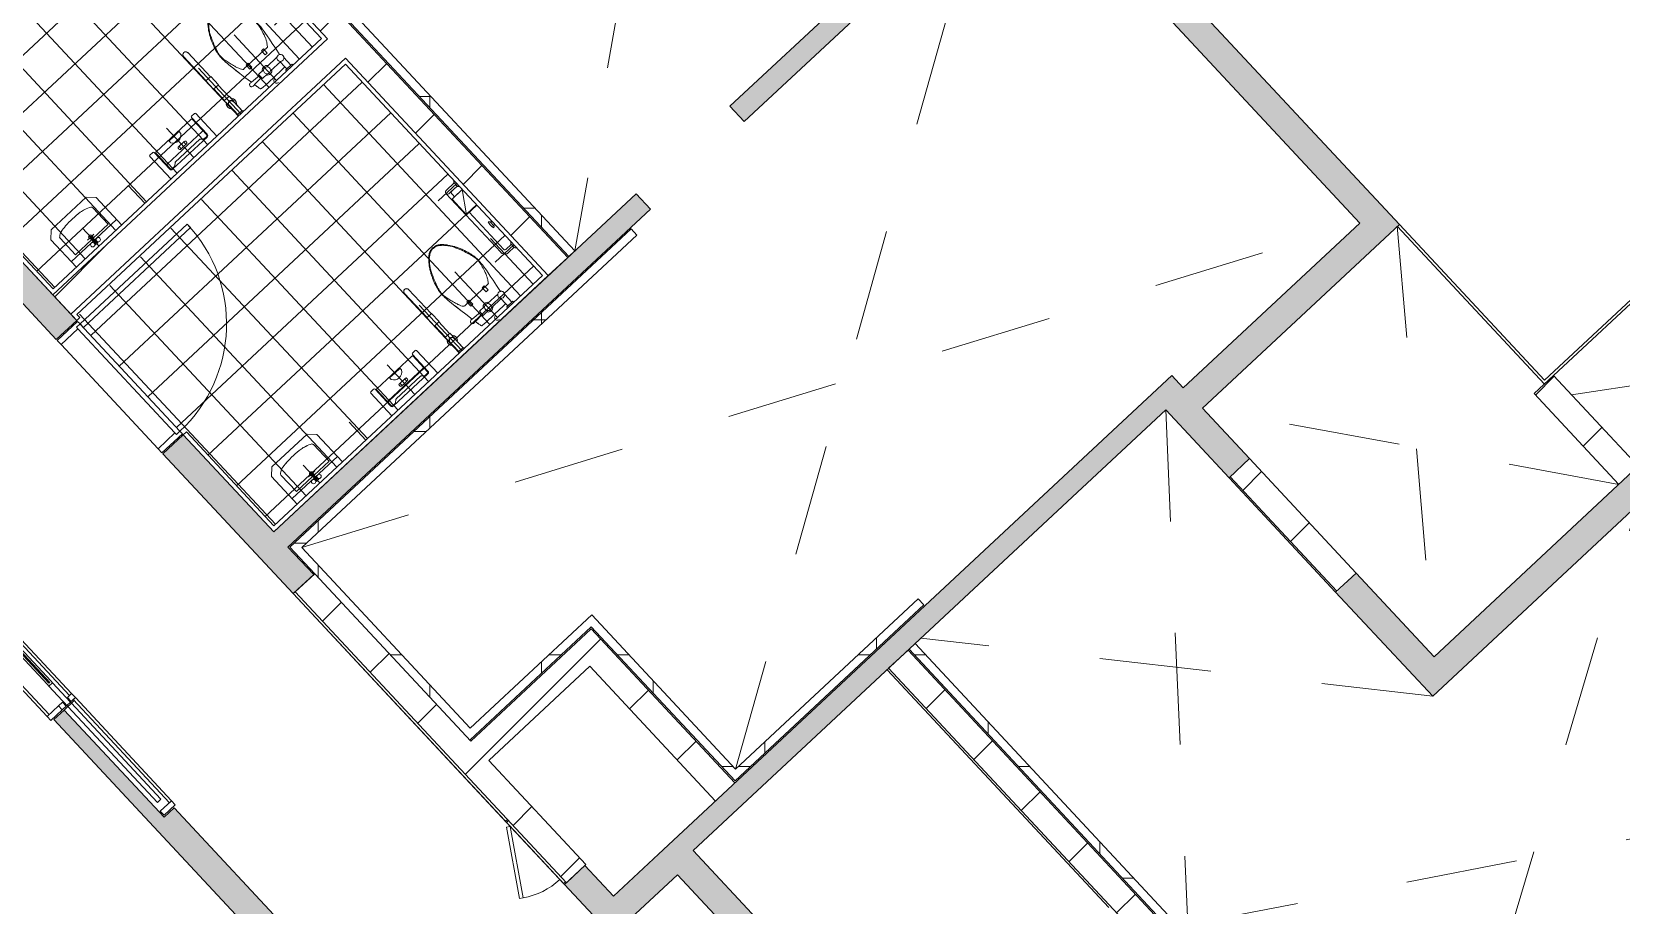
# Model space of a CAD drawing. Header units: millimetres. Extents: x -71377 to 516042, y -145869 to 441446.
# Drawn here: x 226319 to 237707, y 126157 to 132414 of the extents above; entities that cross this region are included whole.
import ezdxf

# ---------------------------------------------------------------- set-up
doc = ezdxf.new("R2010")
doc.units = ezdxf.units.MM
doc.header["$LTSCALE"] = 1000
doc.linetypes.add('_점선_S_', pattern=[1.6, 0.8, -0.8])
for name, color, linetype, lineweight in [('A-door', 4, 'Continuous', 5), ('A-door-hdln', 8, 'Continuous', 5), ('A-ele-8', 8, 'Continuous', 5), ('A-fnsh', 5, 'Continuous', 5), ('A-glas-hdln', 8, 'Continuous', 5), ('A-hat', 251, 'Continuous', 5), ('A-insu', 251, 'Continuous', 5), ('A_bwall', 3, 'Continuous', 5), ('A_cwall', 2, 'Continuous', 5), ('A_fnsh', 5, 'Continuous', 5), ('A_fnsh-4', 4, 'Continuous', 5), ('AA_오픈', 8, '_점선_S_', 5), ('AA_위생', 4, 'Continuous', 5)]:
    doc.layers.add(name, color=color, linetype=linetype, lineweight=lineweight)
pattern_1 = [(0, (165969.5, 243949.9), (0, 800), []), (90, (165969.5, 243949.9), (-800, 5e-14), [])]
pattern_2 = [(45, (165969.5, 243949.9), (-353.5534, 353.5534), [])]

# ---------------------------------------------------------------- blocks, each defined once
blk = doc.blocks.new('미닫이문_매립형__투시창 - _A_WD_22x22_5-6456326-지반층 배치도')
at = {"layer": 'A-door'}
for p, q in [((-40, 9), (-40, 120)), ((-40, 120), (0, 120)), ((0, 120), (0, 9)), ((1070, -120), (1070, 120)), ((1070, 120), (1110, 120)), ((1110, 120), (1110, -120)), ((-40, -31), (-40, 9)), ((-40, 9), (0, 9)), ((0, 9), (-40, 9)), ((0, 9), (0, -31)), ((-1090, -120), (-1090, -10)), ((-1090, -10), (-1050, -10)), ((-1050, -10), (-1050, -120)), ((-1050, -100), (-40, -100)), ((-1050, -120), (-1050, -100)), ((0, -31), (-40, -31)), ((-40, -38), (150, -38)), ((-40, -73), (-40, -38)), ((150, -73), (-40, -73)), ((-40, -120), (-40, -80)), ((-40, -80), (0, -80)), ((-40, -100), (-40, -120)), ((0, -80), (0, -120)), ((150, -38), (150, -73)), ((150, -38), (165, -38)), ((150, -73), (150, -38)), ((165, -73), (150, -73)), ((905, -38), (920, -38)), ((920, -73), (905, -73)), ((920, -38), (1070, -38)), ((920, -73), (920, -38)), ((920, -38), (920, -73)), ((1070, -73), (920, -73)), ((1070, -38), (1070, -73)), ((-1050, -120), (-1090, -120)), ((-40, -120), (-1050, -120)), ((0, -120), (-40, -120)), ((1110, -120), (1070, -120))]:
    blk.add_line(p, q, dxfattribs=at)
at = {"layer": 'A-door-hdln'}
for p, q in [((0, 120), (1070, 120)), ((-990, -73), (-990, -38)), ((-990, -38), (0, -38)), ((0, -73), (-990, -73)), ((905, -38), (165, -38)), ((165, -73), (905, -73)), ((978, -36), (978, -38)), ((1031, -36), (978, -36)), ((1031, -36), (978, -36)), ((978, -36), (978, -38)), ((1031, -36), (978, -36)), ((1031, -36), (978, -36)), ((978, -73), (978, -75)), ((978, -73), (978, -75)), ((978, -75), (1031, -75)), ((978, -75), (1031, -75)), ((978, -75), (1031, -75)), ((978, -75), (1031, -75)), ((992, -36), (1005, -36)), ((992, -36), (1005, -36)), ((1005, -75), (992, -75)), ((1005, -75), (992, -75)), ((1005, -36), (1017, -36)), ((1005, -36), (1017, -36)), ((1017, -75), (1005, -75)), ((1017, -75), (1005, -75)), ((1031, -38), (1031, -36)), ((1031, -38), (1031, -36)), ((1031, -75), (1031, -73)), ((1031, -75), (1031, -73)), ((0, -120), (1070, -120))]:
    blk.add_line(p, q, dxfattribs=at)
at = {"layer": 'A-door-hdln', "flags": 128}
for points in [[(992, 14), (992, 14), (993, 15), (993, 15), (993, 16), (993, 16), (993, 17), (993, 17), (993, 18), (993, 18), (993, 19), (994, 19), (994, 20), (994, 20), (994, 21), (995, 21), (995, 21), (995, 22), (996, 22), (996, 23), (996, 23), (997, 23), (997, 24), (997, 24), (998, 24), (998, 25), (999, 25), (999, 25), (1000, 25), (1000, 25), (1000, 26), (1001, 26), (1001, 26), (1002, 26), (1002, 26), (1003, 26), (1003, 26), (1004, 26), (1004, 26), (1005, 26), (1005, 26)], [(992, -36), (992, -34), (992, -32), (992, -30), (992, -28), (992, -26), (992, -24), (992, -22), (992, -20), (992, -18), (992, -17), (992, -15), (992, -13), (992, -11), (992, -9), (992, -8), (992, -6), (992, -5), (992, -3), (992, -2), (992, 0), (992, 1), (992, 3), (992, 4), (992, 5), (992, 6), (992, 7), (992, 8), (992, 9), (992, 10), (992, 11), (992, 11), (992, 12), (992, 12), (992, 13), (992, 13), (992, 14), (992, 14), (992, 14), (992, 14)], [(992, 14), (992, 14), (992, 14), (992, 14), (992, 13), (992, 13), (992, 13), (992, 12), (992, 11), (992, 11), (992, 10), (992, 9), (992, 8), (992, 7), (992, 6), (992, 5), (992, 4), (992, 3), (992, 2), (992, 0), (992, -1), (992, -3), (992, -4), (992, -6), (992, -7), (992, -9), (992, -11), (992, -12), (992, -14), (992, -16), (992, -18), (992, -20), (992, -22), (992, -24), (992, -26), (992, -28), (992, -29), (992, -31), (992, -33), (992, -35), (992, -36)], [(1005, 26), (1005, 26), (1006, 26), (1006, 26), (1007, 26), (1007, 26), (1008, 26), (1008, 26), (1009, 26), (1009, 26), (1010, 26), (1010, 25), (1011, 25), (1011, 25), (1012, 25), (1012, 24), (1012, 24), (1013, 24), (1013, 23), (1014, 23), (1014, 23), (1014, 22), (1015, 22), (1015, 22), (1015, 21), (1016, 21), (1016, 20), (1016, 20), (1016, 19), (1016, 19), (1017, 19), (1017, 18), (1017, 18), (1017, 17), (1017, 17), (1017, 16), (1017, 16), (1017, 15), (1017, 15), (1017, 14), (1017, 14)], [(1017, 14), (1017, 14), (1017, 14), (1017, 14), (1017, 13), (1017, 13), (1017, 13), (1017, 12), (1017, 11), (1017, 11), (1017, 10), (1017, 9), (1017, 8), (1017, 7), (1017, 6), (1017, 5), (1017, 4), (1017, 3), (1017, 2), (1017, 0), (1017, -1), (1017, -3), (1017, -4), (1017, -6), (1017, -7), (1017, -9), (1017, -11), (1017, -12), (1017, -14), (1017, -16), (1017, -18), (1017, -20), (1017, -22), (1017, -24), (1017, -26), (1017, -28), (1017, -29), (1017, -31), (1017, -33), (1017, -35), (1017, -36)], [(1017, -36), (1017, -34), (1017, -32), (1017, -30), (1017, -28), (1017, -26), (1017, -24), (1017, -22), (1017, -20), (1017, -18), (1017, -17), (1017, -15), (1017, -13), (1017, -11), (1017, -9), (1017, -8), (1017, -6), (1017, -5), (1017, -3), (1017, -2), (1017, 0), (1017, 1), (1017, 3), (1017, 4), (1017, 5), (1017, 6), (1017, 7), (1017, 8), (1017, 9), (1017, 10), (1017, 11), (1017, 11), (1017, 12), (1017, 12), (1017, 13), (1017, 13), (1017, 14), (1017, 14), (1017, 14), (1017, 14)], [(992, -75), (992, -77), (992, -79), (992, -81), (992, -83), (992, -85), (992, -87), (992, -89), (992, -91), (992, -93), (992, -94), (992, -96), (992, -98), (992, -100), (992, -102), (992, -103), (992, -105), (992, -106), (992, -108), (992, -109), (992, -111), (992, -112), (992, -114), (992, -115), (992, -116), (992, -117), (992, -118), (992, -119), (992, -120), (992, -121), (992, -122), (992, -122), (992, -123), (992, -123), (992, -124), (992, -124), (992, -125), (992, -125), (992, -125), (992, -125)], [(992, -125), (992, -125), (992, -125), (992, -125), (992, -124), (992, -124), (992, -124), (992, -123), (992, -122), (992, -122), (992, -121), (992, -120), (992, -119), (992, -118), (992, -117), (992, -116), (992, -115), (992, -114), (992, -113), (992, -111), (992, -110), (992, -108), (992, -107), (992, -105), (992, -104), (992, -102), (992, -100), (992, -99), (992, -97), (992, -95), (992, -93), (992, -91), (992, -89), (992, -87), (992, -85), (992, -83), (992, -82), (992, -80), (992, -78), (992, -76), (992, -75)], [(1017, -125), (1017, -125), (1017, -125), (1017, -125), (1017, -124), (1017, -124), (1017, -124), (1017, -123), (1017, -122), (1017, -122), (1017, -121), (1017, -120), (1017, -119), (1017, -118), (1017, -117), (1017, -116), (1017, -115), (1017, -114), (1017, -113), (1017, -111), (1017, -110), (1017, -108), (1017, -107), (1017, -105), (1017, -104), (1017, -102), (1017, -100), (1017, -99), (1017, -97), (1017, -95), (1017, -93), (1017, -91), (1017, -89), (1017, -87), (1017, -85), (1017, -83), (1017, -82), (1017, -80), (1017, -78), (1017, -76), (1017, -75)], [(1017, -75), (1017, -77), (1017, -79), (1017, -81), (1017, -83), (1017, -85), (1017, -87), (1017, -89), (1017, -91), (1017, -93), (1017, -94), (1017, -96), (1017, -98), (1017, -100), (1017, -102), (1017, -103), (1017, -105), (1017, -106), (1017, -108), (1017, -109), (1017, -111), (1017, -112), (1017, -114), (1017, -115), (1017, -116), (1017, -117), (1017, -118), (1017, -119), (1017, -120), (1017, -121), (1017, -122), (1017, -122), (1017, -123), (1017, -123), (1017, -124), (1017, -124), (1017, -125), (1017, -125), (1017, -125), (1017, -125)], [(1005, -137), (1005, -137), (1004, -137), (1004, -137), (1003, -137), (1003, -137), (1002, -137), (1002, -137), (1001, -137), (1001, -137), (1000, -137), (1000, -136), (999, -136), (999, -136), (998, -136), (998, -135), (998, -135), (997, -135), (997, -134), (996, -134), (996, -134), (996, -133), (995, -133), (995, -133), (995, -132), (994, -132), (994, -131), (994, -131), (994, -130), (994, -130), (993, -130), (993, -129), (993, -129), (993, -128), (993, -128), (993, -127), (993, -127), (993, -126), (992, -126), (992, -125), (992, -125)], [(1017, -125), (1017, -125), (1017, -126), (1017, -126), (1017, -127), (1017, -127), (1017, -128), (1017, -128), (1017, -129), (1017, -129), (1017, -130), (1016, -130), (1016, -131), (1016, -131), (1016, -132), (1015, -132), (1015, -132), (1015, -133), (1014, -133), (1014, -134), (1014, -134), (1013, -134), (1013, -135), (1013, -135), (1012, -135), (1012, -136), (1011, -136), (1011, -136), (1010, -136), (1010, -136), (1010, -137), (1009, -137), (1009, -137), (1008, -137), (1008, -137), (1007, -137), (1007, -137), (1006, -137), (1006, -137), (1005, -137), (1005, -137)]]:
    blk.add_lwpolyline(points, dxfattribs=at)
at = {"layer": 'A-glas-hdln'}
for p, q in [((165, -52), (905, -52)), ((165, -60), (165, -52)), ((905, -60), (165, -60)), ((905, -52), (905, -60))]:
    blk.add_line(p, q, dxfattribs=at)
blk = doc.blocks.new('점검구_외여닫이_ - _A_ED_6x18-6781674-지반층 배치도')
at = {"layer": 'A-door-hdln'}
for p, q in [((-177, 357), (-162, 380)), ((260, 75), (-177, 357)), ((-162, 380), (275, 98)), ((-300, 75), (300, 75)), ((-300, 53), (-300, 75)), ((275, 98), (260, 75)), ((300, 75), (300, 55))]:
    blk.add_line(p, q, dxfattribs=at)
blk.add_arc((260, 75), 520, 147.1677, 180, dxfattribs=at)
blk = doc.blocks.new('외여닫이문 - _A_ABS_11X21_씰FL_20_레버형__프레임200-V64-지반층 배치도')
at = {"layer": 'A-door'}
for p, q in [((-550, 100), (-510, 100)), ((-550, -100), (-550, 100)), ((-510, 100), (-510, -65)), ((510, 100), (550, 100)), ((510, -65), (510, 100)), ((550, 100), (550, -100)), ((-525, -100), (-550, -100)), ((-525, -65), (-525, -100)), ((-510, -65), (-525, -65)), ((490, -100), (490, -1150)), ((490, -100), (525, -100)), ((525, -65), (510, -65)), ((525, -100), (525, -65)), ((525, -100), (525, -1150)), ((550, -100), (525, -100)), ((490, -1150), (525, -1150))]:
    blk.add_line(p, q, dxfattribs=at)
at = {"layer": 'A-door-hdln'}
blk.add_line((-510, -65), (510, -65), dxfattribs=at)
blk.add_arc((525, -100), 1050, 180, 270, dxfattribs=at)
blk = doc.blocks.new('위생기구_장애인변기 - 위생기구_장애인변기-5513007-지반층 배치도')
at = {"layer": 'AA_위생'}
for p, q in [((90, 0), (90, -447)), ((280, -10), (275, 0)), ((275, 0), (280, -10)), ((280, -10), (275, 0)), ((345, 0), (340, -10)), ((340, -10), (345, 0)), ((340, -10), (345, 0)), ((345, 0), (340, -10)), ((440, 0), (440, -447)), ((290, -10), (280, -10)), ((280, -10), (290, -10)), ((290, -10), (280, -10)), ((285, -97), (286, -93)), ((286, -93), (285, -97)), ((285, -103), (285, -97)), ((285, -97), (285, -101)), ((285, -101), (286, -105)), ((286, -107), (285, -103)), ((286, -93), (289, -87)), ((288, -89), (286, -93)), ((286, -105), (287, -109)), ((289, -113), (286, -107)), ((287, -109), (289, -113)), ((290, -85), (288, -89)), ((289, -87), (290, -85)), ((291, -117), (289, -113)), ((289, -113), (291, -117)), ((290, -85), (290, -10)), ((290, -85), (290, -10)), ((290, -10), (330, -10)), ((290, -10), (290, -85)), ((325, -80), (425, -80)), ((340, -10), (330, -10)), ((330, -10), (330, -31)), ((330, -31), (330, -10)), ((330, -10), (340, -10)), ((330, -31), (330, -10)), ((330, -10), (340, -10)), ((340, -10), (330, -10)), ((330, -10), (330, -31)), ((330, -31), (342, -31)), ((330, -85), (330, -31)), ((334, -31), (330, -31)), ((330, -31), (334, -31)), ((342, -31), (334, -31)), ((334, -31), (342, -31)), ((342, -31), (353, -30)), ((353, -30), (342, -31)), ((342, -31), (353, -30)), ((353, -30), (440, -30)), ((440, -30), (353, -30)), ((353, -30), (440, -30)), ((440, -30), (527, -30)), ((527, -30), (440, -30)), ((440, -30), (527, -30)), ((455, -80), (505, -80)), ((505, -80), (505, -120)), ((505, -90), (576, -86)), ((581, -114), (505, -110)), ((527, -30), (538, -31)), ((538, -31), (527, -30)), ((527, -30), (538, -31)), ((538, -31), (546, -31)), ((546, -31), (538, -31)), ((538, -31), (546, -31)), ((546, -31), (553, -32)), ((553, -32), (546, -31)), ((546, -31), (553, -32)), ((553, -32), (559, -32)), ((559, -32), (553, -32)), ((553, -32), (559, -32)), ((559, -32), (563, -33)), ((563, -33), (559, -32)), ((559, -32), (563, -33)), ((563, -33), (565, -35)), ((565, -35), (563, -33)), ((563, -33), (565, -35)), ((565, -35), (566, -38)), ((566, -38), (565, -35)), ((565, -35), (566, -38)), ((566, -38), (567, -41)), ((567, -41), (566, -38)), ((566, -38), (567, -41)), ((567, -41), (568, -45)), ((568, -45), (567, -41)), ((567, -41), (568, -45)), ((568, -45), (569, -49)), ((569, -49), (568, -45)), ((568, -45), (569, -49)), ((569, -49), (570, -56)), ((570, -56), (569, -49)), ((569, -49), (570, -56)), ((570, -56), (571, -60)), ((571, -60), (570, -56)), ((570, -56), (571, -60)), ((571, -60), (572, -65)), ((572, -64), (571, -60)), ((571, -60), (572, -64)), ((573, -69), (572, -64)), ((572, -64), (573, -69)), ((572, -65), (573, -69)), ((573, -69), (574, -75)), ((574, -75), (573, -69)), ((573, -69), (574, -75)), ((574, -75), (575, -81)), ((575, -81), (574, -75)), ((574, -75), (575, -81)), ((575, -81), (576, -86)), ((576, -86), (575, -81)), ((575, -81), (576, -86)), ((576, -86), (581, -86)), ((581, -86), (576, -86)), ((576, -86), (581, -86)), ((581, -86), (584, -85)), ((584, -85), (581, -86)), ((581, -86), (584, -85)), ((584, -85), (587, -85)), ((587, -85), (584, -85)), ((584, -85), (587, -85)), ((587, -85), (592, -85)), ((592, -85), (587, -85)), ((587, -85), (592, -85)), ((592, -85), (596, -86)), ((596, -86), (592, -85)), ((592, -85), (596, -86)), ((596, -86), (600, -88)), ((600, -88), (596, -86)), ((596, -86), (600, -88)), ((600, -112), (596, -114)), ((596, -114), (600, -112)), ((600, -112), (596, -114)), ((600, -88), (603, -91)), ((603, -91), (600, -88)), ((600, -88), (603, -91)), ((603, -109), (600, -112)), ((600, -112), (603, -109)), ((603, -109), (600, -112)), ((603, -91), (603, -91)), ((603, -91), (605, -94)), ((605, -94), (603, -91)), ((603, -91), (605, -94)), ((605, -106), (603, -109)), ((603, -109), (605, -106)), ((605, -106), (603, -109)), ((605, -94), (606, -97)), ((606, -97), (605, -94)), ((605, -94), (606, -97)), ((606, -103), (605, -106)), ((605, -106), (606, -103)), ((606, -103), (605, -106)), ((606, -97), (606, -99)), ((606, -99), (606, -97)), ((606, -97), (606, -99)), ((606, -99), (606, -101)), ((606, -100), (606, -99)), ((606, -99), (606, -100)), ((606, -101), (606, -100)), ((606, -100), (606, -101)), ((606, -101), (606, -103)), ((606, -103), (606, -101)), ((606, -101), (606, -103)), ((754, -94), (753, -104)), ((753, -104), (756, -114)), ((757, -85), (754, -94)), ((762, -76), (757, -85)), ((760, 0), (767, -7)), ((760, 0), (767, -7)), ((769, -70), (762, -76)), ((766, -150), (766, -100)), ((767, -7), (769, -9)), ((769, -9), (769, -70)), ((769, -9), (769, -100)), ((806, -10), (774, -10)), ((790, 0), (790, -447)), ((810, -9), (813, -7)), ((810, -70), (810, -9)), ((810, -9), (810, -100)), ((816, -75), (810, -70)), ((813, -7), (820, 0)), ((813, -7), (820, 0)), ((813, -98), (813, -150)), ((822, -83), (816, -75)), ((819, -121), (824, -112)), ((825, -92), (822, -83)), ((824, -112), (826, -102)), ((826, -102), (825, -92)), ((276, -252), (282, -216)), ((282, -216), (276, -252)), ((282, -216), (276, -252)), ((282, -216), (289, -171)), ((289, -171), (282, -216)), ((289, -171), (282, -216)), ((289, -171), (298, -122)), ((298, -122), (289, -171)), ((294, -120), (291, -117)), ((291, -117), (294, -120)), ((298, -122), (294, -120)), ((294, -120), (298, -122)), ((325, -120), (425, -120)), ((325, -220), (555, -220)), ((355, -230), (355, -190)), ((355, -190), (375, -190)), ((375, -190), (375, -230)), ((505, -120), (455, -120)), ((525, -190), (505, -190)), ((505, -190), (505, -230)), ((525, -230), (525, -190)), ((584, -115), (581, -114)), ((581, -114), (591, -171)), ((591, -171), (581, -114)), ((591, -171), (581, -114)), ((581, -114), (584, -115)), ((584, -115), (581, -114)), ((587, -115), (584, -115)), ((584, -115), (587, -115)), ((587, -115), (584, -115)), ((592, -115), (587, -115)), ((587, -115), (592, -115)), ((592, -115), (587, -115)), ((591, -171), (598, -216)), ((598, -216), (591, -171)), ((598, -216), (591, -171)), ((596, -114), (592, -115)), ((592, -115), (596, -114)), ((596, -114), (592, -115)), ((598, -216), (609, -280)), ((604, -252), (598, -216)), ((604, -252), (598, -216)), ((756, -114), (761, -123)), ((761, -123), (766, -128)), ((766, -128), (766, -150)), ((766, -150), (769, -150)), ((813, -150), (766, -150)), ((769, -150), (769, -262)), ((769, -150), (769, -262)), ((810, -262), (810, -150)), ((810, -150), (813, -150)), ((810, -150), (810, -262)), ((813, -128), (819, -121)), ((813, -150), (813, -128)), ((0, -270), (7, -277)), ((7, -277), (0, -270)), ((0, -300), (182, -300)), ((7, -323), (0, -330)), ((0, -330), (7, -323)), ((7, -277), (10, -284)), ((10, -316), (7, -323)), ((10, -284), (10, -285)), ((10, -284), (10, -316)), ((10, -285), (65, -285)), ((65, -285), (10, -285)), ((65, -315), (10, -315)), ((10, -315), (10, -316)), ((65, -315), (10, -315)), ((65, -285), (75, -286)), ((72, -318), (65, -315)), ((75, -325), (72, -318)), ((75, -286), (84, -290)), ((75, -689), (75, -325)), ((75, -325), (75, -689)), ((84, -290), (92, -296)), ((92, -296), (99, -303)), ((99, -303), (103, -312)), ((103, -312), (105, -322)), ((105, -322), (105, -325)), ((105, -325), (105, -900)), ((105, -325), (105, -900)), ((262, -349), (263, -340)), ((263, -340), (262, -349)), ((263, -340), (262, -349)), ((263, -340), (264, -329)), ((264, -329), (263, -340)), ((264, -329), (263, -340)), ((264, -329), (266, -317)), ((266, -317), (264, -329)), ((266, -317), (264, -329)), ((266, -317), (268, -301)), ((268, -301), (266, -317)), ((268, -301), (266, -317)), ((268, -301), (271, -280)), ((271, -280), (268, -301)), ((271, -280), (268, -301)), ((271, -280), (276, -252)), ((276, -252), (271, -280)), ((276, -252), (271, -280)), ((375, -230), (355, -230)), ((505, -230), (525, -230)), ((609, -280), (604, -252)), ((609, -280), (604, -252)), ((609, -280), (614, -317)), ((612, -301), (609, -280)), ((612, -301), (609, -280)), ((614, -317), (612, -301)), ((614, -317), (612, -301)), ((614, -317), (616, -329)), ((616, -329), (614, -317)), ((616, -329), (614, -317)), ((616, -329), (618, -349)), ((617, -340), (616, -329)), ((617, -340), (616, -329)), ((618, -349), (617, -340)), ((618, -349), (617, -340)), ((769, -262), (766, -262)), ((766, -262), (766, -343)), ((813, -262), (766, -262)), ((766, -262), (766, -343)), ((813, -262), (810, -262)), ((813, -343), (813, -262)), ((813, -343), (813, -262)), ((261, -365), (262, -358)), ((262, -358), (261, -365)), ((262, -358), (261, -365)), ((261, -369), (261, -365)), ((261, -365), (261, -373)), ((261, -365), (261, -373)), ((261, -376), (261, -369)), ((261, -373), (261, -379)), ((261, -373), (261, -379)), ((261, -386), (261, -376)), ((261, -379), (261, -386)), ((261, -379), (261, -386)), ((261, -408), (261, -386)), ((261, -386), (261, -392)), ((261, -386), (261, -392)), ((261, -392), (261, -397)), ((261, -392), (261, -397)), ((261, -397), (261, -403)), ((261, -397), (261, -403)), ((262, -413), (261, -403)), ((261, -403), (261, -408)), ((261, -403), (261, -408)), ((261, -403), (261, -408)), ((261, -408), (262, -413)), ((261, -408), (262, -413)), ((262, -358), (262, -349)), ((262, -349), (262, -358)), ((262, -349), (262, -358)), ((263, -423), (262, -413)), ((262, -413), (262, -418)), ((262, -413), (262, -418)), ((262, -418), (263, -423)), ((262, -418), (263, -423)), ((264, -431), (263, -423)), ((263, -423), (263, -428)), ((263, -423), (263, -428)), ((263, -428), (264, -434)), ((263, -428), (264, -434)), ((265, -438), (264, -431)), ((264, -434), (266, -440)), ((264, -434), (266, -440)), ((267, -446), (265, -438)), ((266, -440), (267, -446)), ((266, -440), (267, -446)), ((269, -455), (267, -446)), ((267, -446), (268, -452)), ((267, -446), (268, -452)), ((268, -452), (270, -459)), ((268, -452), (270, -459)), ((271, -462), (269, -455)), ((612, -452), (610, -459)), ((610, -459), (612, -452)), ((610, -459), (612, -452)), ((613, -446), (612, -449)), ((612, -452), (613, -446)), ((612, -452), (613, -446)), ((612, -449), (612, -452)), ((614, -440), (613, -446)), ((613, -446), (614, -440)), ((613, -446), (614, -440)), ((616, -434), (614, -440)), ((614, -440), (616, -434)), ((614, -440), (616, -434)), ((617, -428), (616, -434)), ((616, -434), (617, -428)), ((616, -434), (617, -428)), ((618, -418), (617, -423)), ((617, -423), (618, -418)), ((617, -423), (618, -418)), ((617, -423), (617, -428)), ((617, -428), (617, -423)), ((617, -428), (617, -423)), ((618, -349), (618, -358)), ((618, -358), (618, -349)), ((618, -358), (618, -349)), ((618, -358), (619, -365)), ((619, -365), (618, -358)), ((619, -365), (618, -358)), ((619, -408), (618, -413)), ((618, -413), (619, -408)), ((618, -413), (619, -408)), ((618, -413), (618, -418)), ((618, -418), (618, -413)), ((618, -418), (618, -413)), ((619, -365), (619, -373)), ((619, -373), (619, -365)), ((619, -373), (619, -365)), ((619, -373), (619, -379)), ((619, -379), (619, -373)), ((619, -379), (619, -373)), ((619, -379), (619, -395)), ((619, -386), (619, -379)), ((619, -386), (619, -379)), ((619, -392), (619, -386)), ((619, -392), (619, -386)), ((619, -397), (619, -392)), ((619, -397), (619, -392)), ((619, -395), (619, -403)), ((619, -403), (619, -397)), ((619, -403), (619, -397)), ((619, -403), (619, -408)), ((619, -408), (619, -403)), ((619, -408), (619, -403)), ((766, -343), (769, -343)), ((766, -343), (813, -343)), ((769, -343), (769, -580)), ((769, -343), (769, -580)), ((810, -580), (810, -343)), ((810, -343), (813, -343)), ((810, -343), (810, -580)), ((0, -501), (11, -501)), ((0, -501), (11, -501)), ((11, -501), (0, -501)), ((11, -531), (0, -531)), ((11, -531), (0, -531)), ((0, -531), (11, -531)), ((11, -500), (14, -493)), ((11, -501), (11, -500)), ((11, -500), (11, -532)), ((11, -501), (11, -500)), ((11, -532), (11, -531)), ((11, -532), (11, -531)), ((14, -539), (11, -532)), ((14, -493), (21, -486)), ((21, -486), (14, -493)), ((14, -493), (21, -486)), ((21, -546), (14, -539)), ((14, -539), (21, -546)), ((21, -546), (14, -539)), ((21, -486), (24, -495)), ((24, -535), (21, -545)), ((21, -545), (21, -546)), ((24, -495), (25, -505)), ((26, -525), (24, -535)), ((25, -505), (26, -515)), ((26, -515), (26, -525)), ((270, -459), (272, -465)), ((270, -459), (272, -465)), ((273, -469), (271, -462)), ((272, -465), (274, -472)), ((272, -465), (274, -472)), ((276, -478), (273, -469)), ((274, -472), (276, -479)), ((274, -472), (276, -479)), ((278, -486), (276, -478)), ((276, -479), (278, -486)), ((276, -479), (278, -486)), ((280, -492), (278, -486)), ((278, -486), (280, -492)), ((278, -486), (280, -492)), ((282, -498), (280, -492)), ((280, -492), (282, -498)), ((280, -492), (282, -498)), ((285, -507), (282, -498)), ((282, -498), (284, -504)), ((282, -498), (284, -504)), ((284, -504), (286, -510)), ((284, -504), (286, -510)), ((288, -515), (285, -507)), ((286, -510), (288, -515)), ((286, -510), (288, -515)), ((293, -525), (288, -515)), ((288, -515), (290, -521)), ((288, -515), (290, -521)), ((290, -521), (293, -526)), ((290, -521), (293, -526)), ((295, -531), (293, -525)), ((293, -526), (295, -531)), ((293, -526), (295, -531)), ((297, -537), (295, -531)), ((295, -531), (297, -537)), ((295, -531), (297, -537)), ((300, -543), (297, -537)), ((297, -537), (300, -543)), ((297, -537), (300, -543)), ((303, -549), (300, -543)), ((300, -543), (303, -549)), ((300, -543), (303, -549)), ((306, -555), (303, -549)), ((303, -549), (306, -555)), ((303, -549), (306, -555)), ((309, -561), (306, -555)), ((306, -555), (309, -561)), ((306, -555), (309, -561)), ((310, -564), (309, -561)), ((309, -561), (312, -567)), ((309, -561), (312, -567)), ((316, -573), (310, -564)), ((312, -567), (316, -573)), ((312, -567), (316, -573)), ((568, -567), (564, -573)), ((564, -573), (568, -567)), ((564, -573), (568, -567)), ((571, -561), (568, -567)), ((568, -567), (571, -561)), ((568, -567), (571, -561)), ((574, -555), (571, -561)), ((571, -561), (574, -555)), ((571, -561), (574, -555)), ((577, -549), (574, -555)), ((574, -555), (577, -549)), ((574, -555), (577, -549)), ((580, -543), (577, -549)), ((577, -549), (580, -543)), ((577, -549), (580, -543)), ((583, -537), (580, -543)), ((580, -543), (583, -537)), ((580, -543), (583, -537)), ((585, -531), (583, -537)), ((583, -537), (585, -531)), ((583, -537), (585, -531)), ((587, -526), (585, -531)), ((585, -531), (587, -526)), ((585, -531), (587, -526)), ((590, -521), (587, -526)), ((587, -526), (590, -521)), ((587, -526), (590, -521)), ((592, -515), (590, -521)), ((590, -521), (592, -515)), ((590, -521), (592, -515)), ((594, -510), (592, -515)), ((592, -515), (594, -510)), ((592, -515), (594, -510)), ((596, -504), (594, -510)), ((594, -510), (596, -504)), ((594, -510), (596, -504)), ((598, -498), (596, -504)), ((596, -504), (598, -498)), ((596, -504), (598, -498)), ((600, -492), (598, -498)), ((598, -498), (600, -492)), ((598, -498), (600, -492)), ((602, -486), (600, -492)), ((600, -492), (602, -486)), ((600, -492), (602, -486)), ((604, -479), (602, -486)), ((602, -486), (604, -479)), ((602, -486), (604, -479)), ((606, -472), (604, -479)), ((604, -479), (606, -472)), ((604, -479), (606, -472)), ((608, -465), (606, -472)), ((606, -472), (608, -465)), ((606, -472), (608, -465)), ((610, -459), (608, -465)), ((608, -465), (610, -459)), ((608, -465), (610, -459)), ((319, -580), (316, -573)), ((316, -573), (319, -580)), ((316, -573), (319, -580)), ((321, -583), (319, -580)), ((319, -580), (324, -587)), ((319, -580), (324, -587)), ((326, -590), (321, -583)), ((324, -587), (328, -594)), ((324, -587), (328, -594)), ((328, -594), (326, -590)), ((333, -601), (328, -594)), ((328, -594), (333, -601)), ((328, -594), (333, -601)), ((338, -608), (333, -601)), ((333, -601), (338, -608)), ((333, -601), (338, -608)), ((343, -614), (338, -608)), ((338, -608), (343, -614)), ((338, -608), (343, -614)), ((347, -621), (343, -614)), ((343, -614), (347, -621)), ((343, -614), (347, -621)), ((350, -624), (347, -621)), ((347, -621), (352, -627)), ((347, -621), (352, -627)), ((352, -627), (350, -624)), ((355, -630), (352, -627)), ((352, -627), (357, -633)), ((352, -627), (357, -633)), ((357, -633), (355, -630)), ((359, -636), (357, -633)), ((357, -633), (362, -638)), ((357, -633), (362, -638)), ((362, -638), (359, -636)), ((365, -644), (362, -638)), ((362, -638), (366, -643)), ((362, -638), (366, -643)), ((370, -647), (365, -644)), ((366, -643), (370, -647)), ((366, -643), (370, -647)), ((373, -651), (370, -647)), ((370, -647), (373, -651)), ((370, -647), (373, -651)), ((375, -652), (373, -651)), ((373, -651), (377, -654)), ((373, -651), (377, -654)), ((378, -655), (375, -652)), ((377, -654), (380, -657)), ((377, -654), (380, -657)), ((380, -657), (378, -655)), ((382, -658), (380, -657)), ((380, -657), (383, -659)), ((380, -657), (383, -659)), ((383, -659), (382, -658)), ((388, -662), (383, -659)), ((383, -659), (386, -661)), ((383, -659), (386, -661)), ((386, -661), (389, -663)), ((386, -661), (389, -663)), ((390, -664), (388, -662)), ((389, -663), (392, -665)), ((389, -663), (392, -665)), ((393, -666), (390, -664)), ((392, -665), (394, -667)), ((392, -665), (394, -667)), ((396, -668), (393, -666)), ((394, -667), (397, -668)), ((394, -667), (397, -668)), ((398, -669), (396, -668)), ((397, -668), (400, -670)), ((397, -668), (400, -670)), ((401, -670), (398, -669)), ((400, -670), (402, -671)), ((400, -670), (402, -671)), ((404, -672), (401, -670)), ((402, -671), (405, -672)), ((402, -671), (405, -672)), ((406, -673), (404, -672)), ((405, -672), (408, -673)), ((405, -672), (408, -673)), ((409, -674), (406, -673)), ((408, -673), (411, -674)), ((408, -673), (411, -674)), ((412, -675), (409, -674)), ((411, -674), (413, -675)), ((411, -674), (413, -675)), ((415, -676), (412, -675)), ((413, -675), (416, -676)), ((413, -675), (416, -676)), ((419, -677), (415, -676)), ((416, -676), (419, -677)), ((416, -676), (419, -677)), ((423, -678), (419, -677)), ((419, -677), (423, -678)), ((419, -677), (423, -678)), ((426, -678), (423, -678)), ((423, -678), (426, -678)), ((423, -678), (426, -678)), ((433, -679), (426, -678)), ((426, -678), (430, -679)), ((426, -678), (430, -679)), ((430, -679), (435, -680)), ((430, -679), (435, -680)), ((437, -680), (433, -679)), ((435, -680), (440, -680)), ((435, -680), (440, -680)), ((443, -680), (437, -680)), ((440, -680), (445, -680)), ((440, -680), (445, -680)), ((447, -679), (443, -680)), ((445, -680), (450, -679)), ((445, -680), (450, -679)), ((450, -679), (447, -679)), ((454, -678), (450, -679)), ((450, -679), (454, -678)), ((450, -679), (454, -678)), ((456, -678), (454, -678)), ((454, -678), (457, -678)), ((454, -678), (457, -678)), ((459, -677), (456, -678)), ((457, -678), (461, -677)), ((457, -678), (461, -677)), ((462, -677), (459, -677)), ((461, -677), (464, -676)), ((461, -677), (464, -676)), ((465, -676), (462, -677)), ((464, -676), (467, -675)), ((464, -676), (467, -675)), ((468, -675), (465, -676)), ((467, -675), (469, -674)), ((467, -675), (469, -674)), ((471, -674), (468, -675)), ((469, -674), (472, -673)), ((469, -674), (472, -673)), ((474, -673), (471, -674)), ((472, -673), (475, -672)), ((472, -673), (475, -672)), ((476, -672), (474, -673)), ((475, -672), (478, -671)), ((475, -672), (478, -671)), ((479, -670), (476, -672)), ((478, -671), (480, -670)), ((478, -671), (480, -670)), ((483, -668), (479, -670)), ((480, -670), (483, -668)), ((480, -670), (483, -668)), ((486, -667), (483, -668)), ((483, -668), (486, -667)), ((483, -668), (486, -667)), ((488, -665), (486, -667)), ((486, -667), (488, -665)), ((486, -667), (488, -665)), ((491, -663), (488, -665)), ((488, -665), (491, -663)), ((488, -665), (491, -663)), ((494, -661), (491, -663)), ((491, -663), (494, -661)), ((491, -663), (494, -661)), ((497, -659), (494, -661)), ((494, -661), (497, -659)), ((494, -661), (497, -659)), ((503, -654), (497, -659)), ((497, -659), (500, -657)), ((497, -659), (500, -657)), ((500, -657), (503, -654)), ((500, -657), (503, -654)), ((507, -651), (503, -654)), ((503, -654), (507, -651)), ((503, -654), (507, -651)), ((510, -647), (507, -651)), ((507, -651), (510, -647)), ((507, -651), (510, -647)), ((514, -643), (510, -647)), ((510, -647), (514, -643)), ((510, -647), (514, -643)), ((518, -638), (514, -643)), ((514, -643), (518, -638)), ((514, -643), (518, -638)), ((523, -633), (518, -638)), ((518, -638), (523, -633)), ((518, -638), (523, -633)), ((528, -627), (523, -633)), ((523, -633), (528, -627)), ((523, -633), (528, -627)), ((533, -621), (528, -627)), ((528, -627), (533, -621)), ((528, -627), (533, -621)), ((537, -614), (533, -621)), ((533, -621), (537, -614)), ((533, -621), (537, -614)), ((542, -608), (537, -614)), ((537, -614), (542, -608)), ((537, -614), (542, -608)), ((547, -601), (542, -608)), ((542, -608), (547, -601)), ((542, -608), (547, -601)), ((552, -594), (547, -601)), ((547, -601), (552, -594)), ((547, -601), (552, -594)), ((556, -587), (552, -594)), ((552, -594), (556, -587)), ((552, -594), (556, -587)), ((561, -580), (556, -587)), ((556, -587), (561, -580)), ((556, -587), (561, -580)), ((564, -573), (561, -580)), ((561, -580), (564, -573)), ((561, -580), (564, -573)), ((769, -580), (772, -590)), ((772, -590), (779, -597)), ((779, -597), (788, -600)), ((788, -600), (798, -598)), ((798, -598), (806, -592)), ((806, -592), (810, -583)), ((810, -583), (810, -580)), ((0, -689), (75, -689)), ((101, -689), (0, -689)), ((0, -841), (101, -689)), ((101, -689), (101, -841)), ((75, -841), (0, -841)), ((101, -841), (0, -841)), ((0, -870), (7, -877)), ((0, -870), (7, -877)), ((0, -900), (182, -900)), ((7, -877), (10, -884)), ((10, -884), (10, -885)), ((10, -884), (10, -916)), ((10, -885), (75, -885)), ((90, -885), (10, -885)), ((75, -885), (75, -841)), ((75, -841), (75, -885)), ((102, -909), (93, -915)), ((105, -900), (102, -909)), ((7, -923), (0, -930)), ((7, -923), (0, -930)), ((10, -916), (7, -923)), ((90, -915), (10, -915)), ((10, -915), (10, -916)), ((90, -915), (10, -915)), ((93, -915), (90, -915))]:
    blk.add_line(p, q, dxfattribs=at)
blk.add_circle((440, -100), 25, dxfattribs=at)
for centre, radius, start, end in [((440, 0), 20, 270, 90), ((310, -100), 25, 143.1301, 241.0628), ((310, -100), 25, 241.0628, 143.1301), ((440, -100), 35, 34.8499, 145.1501), ((790, -100), 36.4, 123.4956, 230.4662), ((790, -100), 23.2, 150.1507, 29.8493), ((774, 0), 10.1, 225, 270), ((790, -100), 20.2, 180, 360), ((806, 0), 10.1, 270, 315), ((790, -100), 36.4, 309.5338, 56.2795), ((462, -326), 174, 143.1301, 150.4325), ((325, -224), 3.54, 90, 143.1301), ((440, -100), 35, 214.8499, 325.1501), ((555, -232), 12.3, 45, 90), ((525, -262), 54.8, 24.0722, 45), ((0, -284), 10.1, 360, 45), ((0, -316), 10.1, 315, 0), ((65, -325), 40.3, 0, 90), ((65, -325), 10.1, 360, 90), ((857, -471), 599, 164.0546, 168.3435), ((506, -371), 234, 157.1947, 164.0546), ((569, -397), 303, 153.4349, 157.1947), ((723, -474), 475, 150.4325, 153.4349), ((309, -359), 291, 20.556, 24.0722), ((54, -454), 564, 18.0286, 20.556), ((-422, -609), 1064, 15.9454, 18.0286), ((-195, -544), 828, 13.5834, 15.9454), ((600, -418), 337, 168.3435, 175.6013), ((360, -400), 95.8, 175.6013, 189.2401), ((485, -379), 223, 189.2401, 195.9454), ((960, -243), 717, 195.9454, 199.683), ((-80, -243), 717, 340.317, 344.0546), ((395, -379), 223, 344.0546, 350.7599), ((373, -407), 244, 4.3987, 13.5834), ((505, -397), 111, 350.7599, 4.3987), ((21, -500), 10.1, 135, 180), ((21, -500), 10.1, 135, 180), ((21, -532), 10.1, 180, 225), ((21, -532), 10.1, 180, 225), ((-62, -516), 88.3, 339.9867, 20.0133), ((-62, -516), 88.3, 339.9867, 20.0133), ((2068, 153), 1894, 199.683, 201.0375), ((847, -317), 585, 201.0375, 203.4742), ((640, -407), 359, 203.4742, 208.6105), ((219, -397), 383, 331.3895, 336.5258), ((33, -317), 585, 336.5258, 338.9625), ((-1188, 153), 1894, 338.9625, 340.317), ((607, -424), 323, 208.6105, 214.0312), ((460, -524), 144, 214.0312, 220.6013), ((701, -318), 462, 220.6013, 224.2742), ((508, -505), 193, 224.2742, 233.1301), ((447, -587), 90.8, 233.1301, 246.0553), ((430, -624), 50.4, 246.0553, 260.5377), ((439, -575), 99.7, 260.5377, 270.8221), ((438, -570), 105, 270.8221, 284.0362), ((451, -620), 53.8, 284.0362, 302.575), ((403, -545), 142, 302.575, 309.8056), ((368, -503), 198, 309.8056, 315.9418), ((166, -307), 478, 315.9418, 319.3987), ((399, -507), 171, 319.3987, 325.1773), ((325, -455), 262, 325.1773, 331.3895), ((790, -580), 20.2, 180, 0), ((0, -884), 10.1, 0, 45), ((90, -900), 15.1, 270, 90), ((0, -916), 10.1, 315, 0)]:
    blk.add_arc(centre, radius, start, end, dxfattribs=at)
blk = doc.blocks.new('위생기구_유아 - 위생기구_유아-V85-지반층 배치도')
at = {"layer": 'AA_위생'}
for p, q in [((225, 290), (225, 68)), ((267, 68), (267, 231)), ((272, 82), (272, 233)), ((279, 241), (304, 241)), ((281, 246), (618, 246)), ((309, 239), (326, 224)), ((450, 290), (450, 0)), ((574, 224), (591, 239)), ((596, 241), (621, 241)), ((628, 233), (628, 82)), ((633, 232), (633, 68)), ((675, 68), (675, 290)), ((279, 193), (621, 193)), ((330, 222), (570, 222)), ((413, 167), (413, 172)), ((422, 181), (450, 181)), ((478, 158), (423, 158)), ((427, 158), (427, 181)), ((450, 181), (477, 181)), ((473, 158), (473, 181)), ((487, 172), (487, 167)), ((232, 61), (260, 61)), ((621, 75), (279, 75)), ((400, 82), (400, 96)), ((450, 80), (402, 80)), ((498, 80), (450, 80)), ((500, 96), (500, 82)), ((640, 61), (668, 61))]:
    blk.add_line(p, q, dxfattribs=at)
for centre, radius, start, end in [((281, 232), 14.5, 90, 181.8243), ((279, 233), 7.23, 90, 182.4845), ((304, 233), 7.23, 48.6955, 91.0131), ((596, 233), 7.23, 90, 131.3096), ((619, 232), 14.5, 360, 92.6194), ((621, 233), 7.23, 0, 91.0131), ((279, 200), 7.23, 216.8725, 270), ((330, 230), 7.23, 228.6955, 270), ((450, 69), 57.5, 28.686, 151.3178), ((422, 172), 9.17, 90, 180.4112), ((422, 167), 9.17, 180, 271.3293), ((478, 172), 9.17, 360, 91.3293), ((478, 167), 9.17, 270, 0.4112), ((570, 230), 7.23, 270.0026, 311.3096), ((621, 200), 7.23, 270.0026, 323.1327), ((232, 68), 7.23, 180.0026, 270), ((260, 68), 7.23, 270.0026, 0), ((279, 82), 7.23, 180, 273.7338), ((402, 82), 2.29, 180, 273.5175), ((498, 82), 2.29, 270, 1.3455), ((621, 82), 7.23, 270, 2.4845), ((640, 68), 7.23, 180.0026, 270), ((668, 68), 7.23, 270.0026, 0)]:
    blk.add_arc(centre, radius, start, end, dxfattribs=at)
blk = doc.blocks.new('위생기구_세면대2 - 위생기구_세면대2-V86-지반층 배치도')
at = {"layer": 'AA_위생'}
for p, q in [((-222, 269), (-172, 319)), ((-222, 0), (-222, 269)), ((-172, 319), (172, 319)), ((-165, 232), (-165, 70)), ((155, 70), (155, 232)), ((172, 319), (222, 269)), ((222, 269), (222, 0)), ((0, 0), (0, 175)), ((0, 119), (0, 57)), ((450, 0), (450, 175)), ((222, 54), (-222, 54)), ((-165, 70), (-6, 70)), ((-30, 88), (32, 88)), ((-8, 21), (-5, 91)), ((7, 91), (10, 21)), ((8, 70), (155, 70))]:
    blk.add_line(p, q, dxfattribs=at)
for centre, radius in [((-26, 38), 15.3), ((1, 88), 15), ((28, 38), 15.3)]:
    blk.add_circle(centre, radius, dxfattribs=at)
for centre, radius, start, end in [((-152, 232), 12.9, 118.9608, 180), ((-100, 177), 87.9, 108.7645, 131.1637), ((-39, -130), 401, 95.424, 102.911), ((-5, -490), 763, 90, 95.424), ((-5, -490), 763, 84.576, 90), ((40, 64), 207, 71.977, 82.3956), ((66, 94), 171, 61.0392, 77.089), ((142, 232), 12.9, 360, 61.0392), ((1, 91), 6.13, 0, 180)]:
    blk.add_arc(centre, radius, start, end, dxfattribs=at)

msp = doc.modelspace()

# ---------------------------------------------------------------- hatches: boundary and pattern name
at = {"layer": 'A-hat'}
h = msp.add_hatch(dxfattribs=at)
h.set_pattern_fill('FP_12', color=256, scale=1000, style=0, pattern_type=2)
h.set_pattern_definition(pattern_2)
h.paths.add_polyline_path([(230019.3, 130666.6), (230158.3, 130796.1), (226584.6, 134628.4), (226445.7, 134498.8), (228566.7, 132224.3)])
h = msp.add_hatch(dxfattribs=at)
h.set_pattern_fill('FP_13', color=256, scale=1000, style=0, pattern_type=2)
h.set_pattern_definition(pattern_1)
h.paths.add_polyline_path([(230165.6, 130803), (230209.5, 130843.9), (226683.6, 134625), (226639.7, 134584.1), (227506.7, 133654.3)])
for points in [[(235970.7, 130897.4), (236117, 131033.8), (233389, 133959.2), (233242.7, 133822.8), (235843.5, 131033.8)], [(231423.5, 131770.8), (232494.9, 132769.9), (232392.6, 132879.6), (231321.2, 131880.5)], [(226494, 130209.5), (226640.3, 130345.9), (225821.9, 131223.5), (225675.6, 131087.1), (226346.3, 130367.8)], [(228154.3, 128722.3), (230750.6, 131143.4), (230648.3, 131253.1), (228052, 128832)], [(234559.2, 129581.1), (235970.7, 130897.4), (235834.3, 131043.7), (234422.8, 129727.4), (234443.3, 129705.5)], [(230910.8, 126411.4), (234443.3, 129705.5), (234422.8, 129727.4), (234569.1, 129863.8), (234487.2, 129951.6), (230808.5, 126521.1)], [(234896.8, 129219.1), (235043.1, 129355.5), (234705.5, 129717.5), (234559.2, 129581.1), (234890.4, 129225.9)], [(228192.2, 128388.4), (228338.4, 128524.8), (227404.1, 129526.8), (227257.8, 129390.4), (228154.3, 128429)], [(236502.5, 127790.4), (237965.3, 129154.4), (237828.9, 129300.7), (236366.1, 127936.7)], [(236356.3, 127654), (236502.5, 127790.4), (235806.9, 128536.4), (235668, 128392.2), (236092.7, 127936.7)], [(227192.8, 126718.1), (227266, 126786.3), (226549.9, 127554.3), (226476.7, 127486.1)], [(228543.2, 125270.1), (228689.4, 125406.5), (227339.1, 126854.5), (227192.8, 126718.1), (228416, 125406.5)], [(230623.1, 126074.8), (230944.9, 126374.9), (230808.5, 126521.1), (230486.7, 126221)], [(231395.1, 125892.2), (231541.3, 126028.6), (231057.1, 126547.8), (230910.8, 126411.4), (231267.9, 126028.6)], [(230476.9, 125938.4), (230623.1, 126074.8), (230282.1, 126440.5), (230135.9, 126304.1), (230345.1, 126079.6)]]:
    msp.add_hatch(color=256, dxfattribs=at).paths.add_polyline_path(points)
h = msp.add_hatch(dxfattribs=at)
h.set_pattern_fill('FP_156', color=256, scale=1000, style=0, pattern_type=2)
h.set_pattern_definition([(313, (217180.7, 159471.6), (219.406, 204.5995), []), (43, (217180.7, 159471.6), (-204.5995, 219.406), [])])
h.paths.add_polyline_path([(226471.2, 130571.1), (228394.7, 132364.8), (226986.4, 133875), (225066.5, 132077.5), (225080, 132063.1), (225064.9, 132035.3), (225821.9, 131223.5), (225843.8, 131244), (226469.8, 130572.7)])
h = msp.add_hatch(dxfattribs=at)
h.set_pattern_fill('FP_12', color=256, scale=1000, style=0, pattern_type=2)
h.set_pattern_definition(pattern_2)
h.paths.add_polyline_path([(226599.3, 130389.8), (228566.7, 132224.3), (228437.1, 132363.3), (226469.8, 130528.7)])
h = msp.add_hatch(dxfattribs=at)
h.set_pattern_fill('FP_157', color=256, scale=1000, style=0, pattern_type=2)
h.set_pattern_definition([(133, (157799.7, 15084.9), (-219.4061, -204.5995), []), (223, (157799.7, 15084.9), (204.5995, -219.4061), [])])
h.paths.add_polyline_path([(228053.5, 128874.4), (229976.9, 130668), (228565.2, 132181.9), (226648.8, 130380.7), (226662.2, 130366.3), (226647.1, 130338.6), (227404.1, 129526.8), (227426, 129547.2), (228052, 128876)])
h = msp.add_hatch(dxfattribs=at)
h.set_pattern_fill('FP_13', color=256, scale=1000, style=0, pattern_type=2)
h.set_pattern_definition(pattern_1)
h.paths.add_polyline_path([(228253.2, 128718.8), (230653.6, 130957.2), (230612.7, 131001.1), (228212.3, 128762.7)])
h = msp.add_hatch(dxfattribs=at)
h.set_pattern_fill('FP_12', color=256, scale=1000, style=0, pattern_type=2)
h.set_pattern_definition(pattern_2)
h.paths.add_polyline_path([(237689.9, 129171.1), (237828.9, 129300.7), (237221.9, 129951.6), (237082.9, 129822)])
h = msp.add_hatch(dxfattribs=at)
h.set_pattern_fill('FP_12', color=256, scale=1000, style=0, pattern_type=2)
h.set_pattern_definition(pattern_2)
h.paths.add_polyline_path([(235668, 128406.8), (235806.9, 128536.4), (235043.1, 129355.5), (234904.1, 129225.9), (235611.7, 128467.2)])
h = msp.add_hatch(dxfattribs=at)
h.set_pattern_fill('FP_13', color=256, scale=1000, style=0, pattern_type=2)
h.set_pattern_definition(pattern_1)
h.paths.add_polyline_path([(229416.5, 127383.4), (229460.4, 127424.3), (228212.3, 128762.7), (228168.4, 128721.8), (228405.9, 128467.2)])
h = msp.add_hatch(dxfattribs=at)
h.set_pattern_fill('FP_12', color=256, scale=1000, style=0, pattern_type=2)
h.set_pattern_definition(pattern_2)
h.paths.add_polyline_path([(230150.5, 126317.7), (230289.5, 126447.3), (228345.8, 128531.6), (228206.8, 128402)])
h = msp.add_hatch(dxfattribs=at)
h.set_pattern_fill('FP_13', color=256, scale=1000, style=0, pattern_type=2)
h.set_pattern_definition(pattern_1)
h.paths.add_polyline_path([(231357.5, 127046.8), (232710.5, 128308.5), (232669.6, 128352.3), (231316.6, 127090.6)])
h = msp.add_hatch(dxfattribs=at)
h.set_pattern_fill('FP_13', color=256, scale=1000, style=0, pattern_type=2)
h.set_pattern_definition(pattern_1)
h.paths.add_polyline_path([(231316.6, 127090.6), (231360.5, 127131.6), (230330.7, 128235.9), (230286.8, 128195), (231041.5, 127385.6)])
h = msp.add_hatch(dxfattribs=at)
h.set_pattern_fill('FP_13', color=256, scale=1000, style=0, pattern_type=2)
h.set_pattern_definition(pattern_1)
h.paths.add_polyline_path([(229457.4, 127339.5), (230327.7, 128151.1), (230286.8, 128195), (229416.5, 127383.4)])
h = msp.add_hatch(dxfattribs=at)
h.set_pattern_fill('FP_12', color=256, scale=1000, style=0, pattern_type=2)
h.set_pattern_definition(pattern_2)
h.paths.add_polyline_path([(229593.8, 127193.3), (230456.8, 127998), (230327.2, 128137), (229464.2, 127332.2)])
h = msp.add_hatch(dxfattribs=at)
h.set_pattern_fill('FP_13', color=256, scale=1000, style=0, pattern_type=2)
h.set_pattern_definition(pattern_1)
h.paths.add_polyline_path([(236239, 124092.1), (236282.9, 124133.1), (232647.8, 128031.2), (232603.9, 127990.2), (236022.1, 124324.7)])
h = msp.add_hatch(dxfattribs=at)
h.set_pattern_fill('FP_12', color=256, scale=1000, style=0, pattern_type=2)
h.set_pattern_definition(pattern_2)
h.paths.add_polyline_path([(231218.1, 126903), (231357, 127032.6), (230456.8, 127998), (230317.9, 127868.4), (230768.1, 127385.6)])
h = msp.add_hatch(dxfattribs=at)
h.set_pattern_fill('FP_12', color=256, scale=1000, style=0, pattern_type=2)
h.set_pattern_definition(pattern_2)
h.paths.add_polyline_path([(236140.4, 123904.5), (236279.4, 124034.1), (232596.6, 127983.4), (232457.6, 127853.8), (236022.1, 124031.5)])

# ---------------------------------------------------------------- linework, layer by layer
at = {"layer": 'A-ele-8'}
for p, q in [((225859.2, 128441.6), (226588.9, 127659)), ((226442.6, 127522.6), (225712.9, 128305.2)), ((226623, 127622.5), (226549.9, 127554.3)), ((229713, 126757.5), (229727.7, 126771.1))]:
    msp.add_line(p, q, dxfattribs=at)
at = {"layer": 'A-fnsh'}
for p, q in [((236117, 131033.8), (237157, 129918.5)), ((226664.1, 130320.3), (227380.2, 129552.4)), ((227223.7, 129426.9), (226528.1, 130172.9)), ((234896.8, 129219.1), (235660.6, 128400)), ((229719.8, 126750.2), (228192.2, 128388.4)), ((234035.7, 126139.6), (232446.7, 127843.6))]:
    msp.add_line(p, q, dxfattribs=at)
at = {"layer": 'A-insu'}
for p, q in [((226598.8, 134627.9), (230165.6, 130803)), ((230209.5, 130843.9), (226683.6, 134625)), ((230612.7, 131001.1), (228168.4, 128721.8)), ((230653.6, 130957.2), (230612.7, 131001.1)), ((228253.2, 128718.8), (230653.6, 130957.2)), ((230165.6, 130803), (230209.5, 130843.9)), ((228168.4, 128721.8), (228345.8, 128531.6)), ((229460.4, 127424.3), (228253.2, 128718.8)), ((232669.6, 128352.3), (231360.5, 127131.6)), ((232710.5, 128308.5), (232669.6, 128352.3)), ((230330.7, 128235.9), (229460.4, 127424.3)), ((231360.5, 127131.6), (230330.7, 128235.9)), ((231357.5, 127046.8), (232710.5, 128308.5)), ((229457.4, 127339.5), (230327.7, 128151.1)), ((230327.7, 128151.1), (231357.5, 127046.8)), ((236282.9, 124133.1), (232647.8, 128031.2)), ((232603.9, 127990.2), (236279.9, 124048.3))]:
    msp.add_line(p, q, dxfattribs=at)
at = {"layer": 'A_bwall'}
for p, q in [((230158.3, 130796.1), (226584.6, 134628.4)), ((226987.9, 133917.4), (228437.1, 132363.3)), ((228437.1, 132363.3), (226469.8, 130528.7)), ((226599.3, 130389.8), (228566.7, 132224.3)), ((228566.7, 132224.3), (230019.3, 130666.6)), ((230019.3, 130666.6), (230158.3, 130796.1)), ((226469.8, 130528.7), (226599.3, 130389.8)), ((237221.9, 129951.6), (237082.9, 129822)), ((237828.9, 129300.7), (237221.9, 129951.6)), ((237082.9, 129822), (237689.9, 129171.1)), ((235806.9, 128536.4), (235043.1, 129355.5)), ((234904.1, 129225.9), (235668, 128406.8)), ((228345.8, 128531.6), (228206.8, 128402)), ((229464.2, 127332.2), (228345.8, 128531.6)), ((230150.5, 126317.7), (228206.8, 128402)), ((230327.2, 128137), (229464.2, 127332.2)), ((231357, 127032.6), (230327.2, 128137)), ((232596.6, 127983.4), (232457.6, 127853.8)), ((236279.4, 124034.1), (232596.6, 127983.4)), ((229593.8, 127193.3), (230317.9, 127868.4)), ((230317.9, 127868.4), (231218.1, 126903)), ((232457.6, 127853.8), (236140.4, 123904.5)), ((230289.5, 126447.3), (229593.8, 127193.3)), ((230150.5, 126317.7), (230289.5, 126447.3))]:
    msp.add_line(p, q, dxfattribs=at)
at = {"layer": 'A_cwall'}
for p, q in [((236117, 131033.8), (233252.6, 134105.5)), ((233242.7, 133822.8), (235834.3, 131043.7)), ((231423.5, 131770.8), (232688.7, 132950.7)), ((232392.6, 132879.6), (231321.2, 131880.5)), ((231321.2, 131880.5), (231423.5, 131770.8)), ((226640.3, 130345.9), (225821.9, 131223.5)), ((230648.3, 131253.1), (228052, 128832)), ((230750.6, 131143.4), (230648.3, 131253.1)), ((225675.6, 131087.1), (226494, 130209.5)), ((228154.3, 128722.3), (230750.6, 131143.4)), ((235834.3, 131043.7), (234569.1, 129863.8)), ((234705.5, 129717.5), (236117, 131033.8)), ((226494, 130209.5), (226640.3, 130345.9)), ((226619.8, 130367.8), (226640.3, 130345.9)), ((234487.2, 129951.6), (230808.5, 126521.1)), ((234569.1, 129863.8), (234487.2, 129951.6)), ((235043.1, 129355.5), (234705.5, 129717.5)), ((231057.1, 126547.8), (234443.3, 129705.5)), ((234443.3, 129705.5), (234896.8, 129219.1)), ((227404.1, 129526.8), (227257.8, 129390.4)), ((228052, 128832), (227404.1, 129526.8)), ((227257.8, 129390.4), (228192.2, 128388.4)), ((235043.1, 129355.5), (234896.8, 129219.1)), ((237828.9, 129300.7), (236366.1, 127936.7)), ((236356.3, 127654), (237819, 129018)), ((228338.4, 128524.8), (228154.3, 128722.3)), ((228192.2, 128388.4), (228338.4, 128524.8)), ((235660.6, 128400), (235806.9, 128536.4)), ((236366.1, 127936.7), (235806.9, 128536.4)), ((235660.6, 128400), (236356.3, 127654)), ((226549.9, 127554.3), (226476.7, 127486.1)), ((227266, 126786.3), (226549.9, 127554.3)), ((226476.7, 127486.1), (228406.8, 125416.3)), ((227339.1, 126854.5), (227266, 126786.3)), ((228689.4, 125406.5), (227339.1, 126854.5)), ((230808.5, 126521.1), (230486.7, 126221)), ((231541.3, 126028.6), (231057.1, 126547.8)), ((230282.1, 126440.5), (230135.9, 126304.1)), ((230486.7, 126221), (230282.1, 126440.5)), ((230135.9, 126304.1), (230476.9, 125938.4)), ((230476.9, 125938.4), (230944.9, 126374.9)), ((230944.9, 126374.9), (231395.1, 125892.2))]:
    msp.add_line(p, q, dxfattribs=at)
at = {"layer": 'A_fnsh'}
for p, q in [((226986.4, 133875), (228394.7, 132364.8)), ((228394.7, 132364.8), (226471.2, 130571.1)), ((230019.3, 130666.6), (228566.7, 132224.3)), ((226641.7, 130388.3), (228565.2, 132181.9)), ((228565.2, 132181.9), (229976.9, 130668)), ((225821.9, 131223.5), (226469.8, 130528.7)), ((226471.2, 130571.1), (225843.8, 131244)), ((228052, 128832), (230019.3, 130666.6)), ((229976.9, 130668), (228053.5, 128874.4)), ((226599.3, 130389.8), (226619.8, 130367.8)), ((226640.3, 130345.9), (226662.2, 130366.3)), ((226662.2, 130366.3), (226641.7, 130388.3)), ((227426, 129547.2), (227404.1, 129526.8)), ((227404.1, 129526.8), (228052, 128832)), ((228053.5, 128874.4), (227426, 129547.2)), ((228206.8, 128402), (228192.2, 128388.4)), ((228192.2, 128388.4), (230135.9, 126304.1))]:
    msp.add_line(p, q, dxfattribs=at)
at = {"layer": 'A_fnsh-4'}
for p, q in [((238480.8, 131152.9), (237157, 129918.5)), ((237221.9, 129951.6), (238494.4, 131138.3)), ((236102.4, 131020.2), (237156.1, 129890.2)), ((237157, 129918.5), (236117, 131033.8))]:
    msp.add_line(p, q, dxfattribs=at)
at = {"layer": 'AA_오픈'}
for p, q in [((230864.9, 134517.9), (230209.5, 130843.9)), ((231360.5, 127131.6), (233242.7, 133822.8)), ((228253.2, 128718.8), (235834.3, 131043.7)), ((236102.4, 131020.2), (236366.1, 127936.7)), ((237351.5, 129812.6), (239880.3, 130201.9)), ((237689.9, 129171.1), (234705.5, 129717.5)), ((234443.3, 129705.5), (234601, 126017.2)), ((236395.6, 124238.2), (237819, 129018)), ((236356.3, 127654), (232688, 128068.7)), ((234601, 126017.2), (240246.5, 127111.3))]:
    msp.add_line(p, q, dxfattribs=at)

# ---------------------------------------------------------------- block references
at = {"layer": 'A-door-hdln'}
for name, p, rotation in [('외여닫이문 - _A_ABS_11X21_씰FL_20_레버형__프레임200-V64-지반층 배치도', (225366.8, 131564.9), 133.0000012482719), ('외여닫이문 - _A_ABS_11X21_씰FL_20_레버형__프레임200-V64-지반층 배치도', (226949.1, 129868.1), 133.0000012482718), ('미닫이문_매립형__투시창 - _A_WD_22x22_5-6456326-지반층 배치도', (226515.8, 127590.8), 133.0000012484767), ('점검구_외여닫이_ - _A_ED_6x18-6781674-지반층 배치도', (229979.3, 126581.9), 133.0000012484763)]:
    msp.add_blockref(name, p, dxfattribs=dict(at, rotation=rotation))
at = {"layer": 'AA_위생'}
for name, p, rotation in [('위생기구_장애인변기 - 위생기구_장애인변기-5513007-지반층 배치도', (228394.7, 132364.8), 223.0000007385057), ('위생기구_유아 - 위생기구_유아-V85-지반층 배치도', (227612.2, 132030.9), 223.0000017584472), ('위생기구_세면대2 - 위생기구_세면대2-V86-지반층 배치도', (226800.4, 130878), 43.00000124847612), ('위생기구_장애인변기 - 위생기구_장애인변기-5513007-지반층 배치도', (229976.9, 130668), 223.0000007385057), ('위생기구_유아 - 위생기구_유아-V85-지반층 배치도', (229194.4, 130334.2), 223.0000017584472), ('위생기구_세면대2 - 위생기구_세면대2-V86-지반층 배치도', (228382.6, 129181.3), 43.00000124847612)]:
    msp.add_blockref(name, p, dxfattribs=dict(at, rotation=rotation))

doc.saveas('drawing.dxf')
